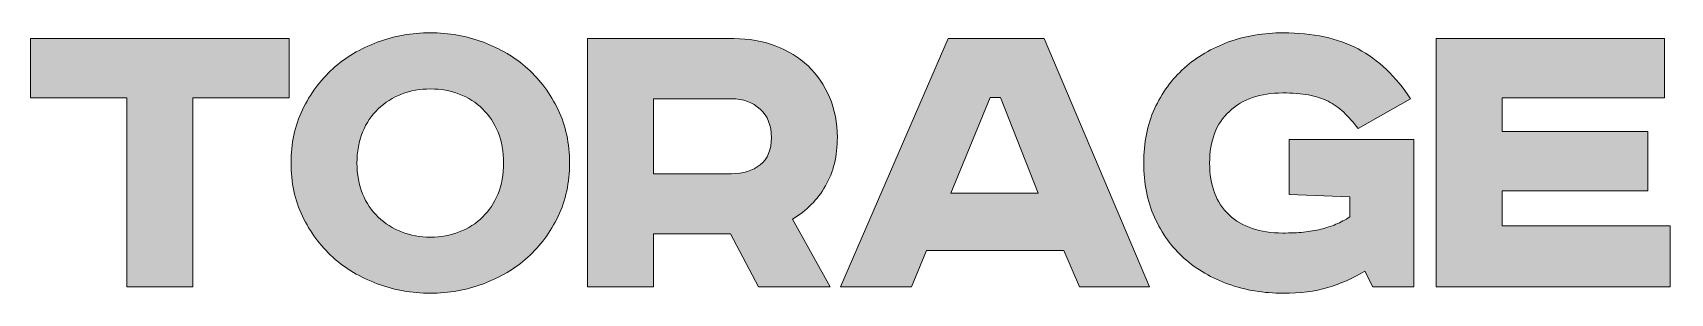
# Model space of a CAD drawing. Extents: x 187 to 1851, y -950 to -98.
# Drawn here: x 1258.8 to 1675, y -558.6 to -492.5 of the extents above; entities that cross this region are included whole.
import ezdxf

# ---------------------------------------------------------------- set-up
doc = ezdxf.new("R2010")
doc.units = 0
doc.header["$MEASUREMENT"] = 0
doc.layers.add('Слой 1', color=7, linetype='Continuous', lineweight=0)

# ---------------------------------------------------------------- blocks, each defined once
blk = doc.blocks.new('Block_29')
at = {"layer": 'Слой 1', "true_color": 0x000000, "transparency": 33554687}
h = blk.add_hatch(color=18, dxfattribs=at)
h.dxf.hatch_style = 2
edge = h.paths.add_edge_path()
edge.add_spline(control_points=[(1323.98, -494), (1323.98, -494), (1323.98, -509.05), (1323.98, -509.05), (1323.98, -509.05), (1299.47, -509.05), (1299.47, -509.05), (1299.47, -509.05), (1299.47, -557.04), (1299.47, -557.04), (1299.47, -557.04), (1282.71, -557.04), (1282.71, -557.04), (1282.71, -557.04), (1282.71, -509.05), (1282.71, -509.05), (1282.71, -509.05), (1258.2, -509.05), (1258.2, -509.05), (1258.2, -509.05), (1258.2, -494), (1258.2, -494), (1258.2, -494), (1323.98, -494), (1323.98, -494)], knot_values=[0, 0, 0, 0, 1, 1, 1, 2, 2, 2, 3, 3, 3, 4, 4, 4, 5, 5, 5, 6, 6, 6, 7, 7, 7, 8, 8, 8, 8], degree=3, periodic=0)
h = blk.add_hatch(color=18, dxfattribs=at)
h.dxf.hatch_style = 2
edge = h.paths.add_edge_path()
edge.add_spline(control_points=[(1341.19, -525.58), (1341.19, -528.47), (1341.66, -531.07), (1342.61, -533.39), (1343.56, -535.71), (1344.89, -537.68), (1346.6, -539.31), (1348.31, -540.95), (1350.29, -542.2), (1352.53, -543.08), (1354.77, -543.95), (1357.22, -544.39), (1359.89, -544.39), (1362.47, -544.39), (1364.9, -543.95), (1367.18, -543.08), (1369.46, -542.2), (1371.44, -540.95), (1373.11, -539.31), (1374.78, -537.68), (1376.09, -535.71), (1377.04, -533.39), (1377.99, -531.07), (1378.47, -528.47), (1378.47, -525.58), (1378.47, -522.69), (1377.99, -520.09), (1377.04, -517.77), (1376.09, -515.45), (1374.78, -513.48), (1373.11, -511.84), (1371.44, -510.21), (1369.46, -508.95), (1367.18, -508.08), (1364.9, -507.21), (1362.47, -506.77), (1359.89, -506.77), (1357.22, -506.77), (1354.77, -507.21), (1352.53, -508.08), (1350.29, -508.95), (1348.31, -510.21), (1346.6, -511.84), (1344.89, -513.48), (1343.56, -515.45), (1342.61, -517.77), (1341.66, -520.09), (1341.19, -522.69), (1341.19, -525.58)], knot_values=[0, 0, 0, 0, 1, 1, 1, 2, 2, 2, 3, 3, 3, 4, 4, 4, 5, 5, 5, 6, 6, 6, 7, 7, 7, 8, 8, 8, 9, 9, 9, 10, 10, 10, 11, 11, 11, 12, 12, 12, 13, 13, 13, 14, 14, 14, 15, 15, 15, 16, 16, 16, 16], degree=3, periodic=0)
edge = h.paths.add_edge_path()
edge.add_spline(control_points=[(1395.23, -525.58), (1395.23, -530.52), (1394.26, -535.02), (1392.32, -539.09), (1390.39, -543.15), (1387.81, -546.63), (1384.58, -549.52), (1381.36, -552.41), (1377.6, -554.65), (1373.32, -556.24), (1369.03, -557.84), (1364.53, -558.64), (1359.83, -558.64), (1355.12, -558.64), (1350.63, -557.84), (1346.34, -556.24), (1342.05, -554.65), (1338.3, -552.41), (1335.07, -549.52), (1331.85, -546.63), (1329.27, -543.15), (1327.33, -539.09), (1325.4, -535.02), (1324.43, -530.52), (1324.43, -525.58), (1324.43, -520.64), (1325.4, -516.14), (1327.33, -512.07), (1329.27, -508), (1331.85, -504.53), (1335.07, -501.64), (1338.3, -498.75), (1342.05, -496.51), (1346.34, -494.91), (1350.63, -493.32), (1355.12, -492.52), (1359.83, -492.52), (1364.53, -492.52), (1369.03, -493.32), (1373.32, -494.91), (1377.6, -496.51), (1381.36, -498.75), (1384.58, -501.64), (1387.81, -504.53), (1390.39, -508), (1392.32, -512.07), (1394.26, -516.14), (1395.23, -520.64), (1395.23, -525.58)], knot_values=[0, 0, 0, 0, 1, 1, 1, 2, 2, 2, 3, 3, 3, 4, 4, 4, 5, 5, 5, 6, 6, 6, 7, 7, 7, 8, 8, 8, 9, 9, 9, 10, 10, 10, 11, 11, 11, 12, 12, 12, 13, 13, 13, 14, 14, 14, 15, 15, 15, 16, 16, 16, 16], degree=3, periodic=0)
h = blk.add_hatch(color=18, dxfattribs=at)
h.dxf.hatch_style = 2
edge = h.paths.add_edge_path()
edge.add_spline(control_points=[(1416.54, -528.31), (1416.54, -528.31), (1436.38, -528.31), (1436.38, -528.31), (1439.34, -528.31), (1441.77, -527.55), (1443.67, -526.03), (1445.57, -524.51), (1446.52, -522.2), (1446.52, -519.08), (1446.52, -516.04), (1445.57, -513.65), (1443.67, -511.9), (1441.77, -510.15), (1439.34, -509.28), (1436.38, -509.28), (1436.38, -509.28), (1416.54, -509.28), (1416.54, -509.28), (1416.54, -509.28), (1416.54, -528.31), (1416.54, -528.31)], knot_values=[0, 0, 0, 0, 1, 1, 1, 2, 2, 2, 3, 3, 3, 4, 4, 4, 5, 5, 5, 6, 6, 6, 7, 7, 7, 7], degree=3, periodic=0)
edge = h.paths.add_edge_path()
edge.add_spline(control_points=[(1436.99, -494), (1440.79, -494), (1444.3, -494.61), (1447.52, -495.82), (1450.75, -497.04), (1453.51, -498.75), (1455.83, -500.95), (1458.14, -503.16), (1459.96, -505.8), (1461.29, -508.88), (1462.62, -511.95), (1463.28, -515.36), (1463.28, -519.08), (1463.28, -523.79), (1462.28, -527.9), (1460.27, -531.39), (1458.26, -534.89), (1455.47, -537.7), (1451.89, -539.83), (1451.89, -539.83), (1461.47, -557.04), (1461.47, -557.04), (1461.47, -557.04), (1443.27, -557.04), (1443.27, -557.04), (1443.27, -557.04), (1436.11, -543.59), (1436.11, -543.59), (1436.11, -543.59), (1416.54, -543.59), (1416.54, -543.59), (1416.54, -543.59), (1416.54, -557.04), (1416.54, -557.04), (1416.54, -557.04), (1399.78, -557.04), (1399.78, -557.04), (1399.78, -557.04), (1399.78, -494), (1399.78, -494), (1399.78, -494), (1436.99, -494), (1436.99, -494)], knot_values=[0, 0, 0, 0, 1, 1, 1, 2, 2, 2, 3, 3, 3, 4, 4, 4, 5, 5, 5, 6, 6, 6, 7, 7, 7, 8, 8, 8, 9, 9, 9, 10, 10, 10, 11, 11, 11, 12, 12, 12, 13, 13, 13, 14, 14, 14, 14], degree=3, periodic=0)
h = blk.add_hatch(color=18, dxfattribs=at)
h.dxf.hatch_style = 2
edge = h.paths.add_edge_path()
edge.add_spline(control_points=[(1492.12, -533.22), (1492.12, -533.22), (1514.35, -533.22), (1514.35, -533.22), (1514.35, -533.22), (1504.78, -508.93), (1504.78, -508.93), (1504.78, -508.93), (1502.16, -508.93), (1502.16, -508.93), (1502.16, -508.93), (1492.12, -533.22), (1492.12, -533.22)], knot_values=[0, 0, 0, 0, 1, 1, 1, 2, 2, 2, 3, 3, 3, 4, 4, 4, 4], degree=3, periodic=0)
edge = h.paths.add_edge_path()
edge.add_spline(control_points=[(1515.83, -494), (1515.83, -494), (1542.62, -557.04), (1542.62, -557.04), (1542.62, -557.04), (1524.84, -557.04), (1524.84, -557.04), (1524.84, -557.04), (1520.85, -547.81), (1520.85, -547.81), (1520.85, -547.81), (1485.97, -547.81), (1485.97, -547.81), (1485.97, -547.81), (1482.09, -557.04), (1482.09, -557.04), (1482.09, -557.04), (1464.08, -557.04), (1464.08, -557.04), (1464.08, -557.04), (1491.44, -494), (1491.44, -494), (1491.44, -494), (1515.83, -494), (1515.83, -494)], knot_values=[0, 0, 0, 0, 1, 1, 1, 2, 2, 2, 3, 3, 3, 4, 4, 4, 5, 5, 5, 6, 6, 6, 7, 7, 7, 8, 8, 8, 8], degree=3, periodic=0)
h = blk.add_hatch(color=18, dxfattribs=at)
h.dxf.hatch_style = 2
edge = h.paths.add_edge_path()
edge.add_spline(control_points=[(1609.77, -519.65), (1609.77, -519.65), (1609.77, -557.04), (1609.77, -557.04), (1609.77, -557.04), (1599.4, -557.04), (1599.4, -557.04), (1599.4, -557.04), (1597.34, -553.05), (1597.34, -553.05), (1594.3, -554.88), (1591.17, -556.26), (1587.94, -557.21), (1584.71, -558.16), (1580.93, -558.64), (1576.6, -558.64), (1571.66, -558.64), (1567.04, -557.88), (1562.74, -556.36), (1558.44, -554.84), (1554.69, -552.65), (1551.47, -549.8), (1548.26, -546.95), (1545.73, -543.48), (1543.9, -539.37), (1542.06, -535.27), (1541.14, -530.67), (1541.14, -525.58), (1541.14, -520.49), (1542.06, -515.91), (1543.9, -511.84), (1545.73, -507.78), (1548.26, -504.32), (1551.47, -501.47), (1554.69, -498.62), (1558.44, -496.41), (1562.74, -494.85), (1567.04, -493.3), (1571.66, -492.52), (1576.6, -492.52), (1584.12, -492.52), (1590.47, -493.89), (1595.63, -496.62), (1600.8, -499.36), (1605.25, -503.58), (1608.97, -509.28), (1608.97, -509.28), (1595.63, -516.8), (1595.63, -516.8), (1594.42, -515.2), (1593.2, -513.84), (1591.99, -512.7), (1590.77, -511.56), (1589.44, -510.63), (1588, -509.9), (1586.55, -509.18), (1584.9, -508.65), (1583.04, -508.31), (1581.17, -507.96), (1578.99, -507.79), (1576.48, -507.79), (1570.78, -507.79), (1566.26, -509.35), (1562.92, -512.47), (1559.57, -515.58), (1557.9, -519.95), (1557.9, -525.58), (1557.9, -531.28), (1559.55, -535.67), (1562.86, -538.74), (1566.17, -541.82), (1570.71, -543.36), (1576.48, -543.36), (1578.46, -543.36), (1580.23, -543.29), (1581.78, -543.13), (1583.34, -542.98), (1584.8, -542.73), (1586.17, -542.39), (1587.54, -542.05), (1588.81, -541.63), (1589.99, -541.14), (1591.17, -540.65), (1592.37, -540.02), (1593.58, -539.26), (1593.58, -539.26), (1593.58, -534.13), (1593.58, -534.13), (1593.58, -534.13), (1578.08, -533.56), (1578.08, -533.56), (1578.08, -533.56), (1578.08, -519.65), (1578.08, -519.65), (1578.08, -519.65), (1609.77, -519.65), (1609.77, -519.65)], knot_values=[0, 0, 0, 0, 1, 1, 1, 2, 2, 2, 3, 3, 3, 4, 4, 4, 5, 5, 5, 6, 6, 6, 7, 7, 7, 8, 8, 8, 9, 9, 9, 10, 10, 10, 11, 11, 11, 12, 12, 12, 13, 13, 13, 14, 14, 14, 15, 15, 15, 16, 16, 16, 17, 17, 17, 18, 18, 18, 19, 19, 19, 20, 20, 20, 21, 21, 21, 22, 22, 22, 23, 23, 23, 24, 24, 24, 25, 25, 25, 26, 26, 26, 27, 27, 27, 28, 28, 28, 29, 29, 29, 30, 30, 30, 31, 31, 31, 32, 32, 32, 32], degree=3, periodic=0)
h = blk.add_hatch(color=18, dxfattribs=at)
h.dxf.hatch_style = 2
edge = h.paths.add_edge_path()
edge.add_spline(control_points=[(1673.5, -494), (1673.5, -494), (1673.5, -509.05), (1673.5, -509.05), (1673.5, -509.05), (1632.23, -509.05), (1632.23, -509.05), (1632.23, -509.05), (1632.23, -517.6), (1632.23, -517.6), (1632.23, -517.6), (1669.28, -517.6), (1669.28, -517.6), (1669.28, -517.6), (1669.28, -532.65), (1669.28, -532.65), (1669.28, -532.65), (1632.23, -532.65), (1632.23, -532.65), (1632.23, -532.65), (1632.23, -541.54), (1632.23, -541.54), (1632.23, -541.54), (1674.98, -541.54), (1674.98, -541.54), (1674.98, -541.54), (1674.98, -557.04), (1674.98, -557.04), (1674.98, -557.04), (1615.47, -557.04), (1615.47, -557.04), (1615.47, -557.04), (1615.47, -494), (1615.47, -494), (1615.47, -494), (1673.5, -494), (1673.5, -494)], knot_values=[0, 0, 0, 0, 1, 1, 1, 2, 2, 2, 3, 3, 3, 4, 4, 4, 5, 5, 5, 6, 6, 6, 7, 7, 7, 8, 8, 8, 9, 9, 9, 10, 10, 10, 11, 11, 11, 12, 12, 12, 12], degree=3, periodic=0)
at = {"layer": 'Слой 1'}
for points, knots in [([(1323.98, -494), (1323.98, -494), (1323.98, -509.05), (1323.98, -509.05), (1323.98, -509.05), (1299.47, -509.05), (1299.47, -509.05), (1299.47, -509.05), (1299.47, -557.04), (1299.47, -557.04), (1299.47, -557.04), (1282.71, -557.04), (1282.71, -557.04), (1282.71, -557.04), (1282.71, -509.05), (1282.71, -509.05), (1282.71, -509.05), (1258.2, -509.05), (1258.2, -509.05), (1258.2, -509.05), (1258.2, -494), (1258.2, -494), (1258.2, -494), (1323.98, -494), (1323.98, -494)], [0, 0, 0, 0, 1, 1, 1, 2, 2, 2, 3, 3, 3, 4, 4, 4, 5, 5, 5, 6, 6, 6, 7, 7, 7, 8, 8, 8, 8]), ([(1395.23, -525.58), (1395.23, -530.52), (1394.26, -535.02), (1392.32, -539.09), (1390.39, -543.15), (1387.81, -546.63), (1384.58, -549.52), (1381.36, -552.41), (1377.6, -554.65), (1373.32, -556.24), (1369.03, -557.84), (1364.53, -558.64), (1359.83, -558.64), (1355.12, -558.64), (1350.63, -557.84), (1346.34, -556.24), (1342.05, -554.65), (1338.3, -552.41), (1335.07, -549.52), (1331.85, -546.63), (1329.27, -543.15), (1327.33, -539.09), (1325.4, -535.02), (1324.43, -530.52), (1324.43, -525.58), (1324.43, -520.64), (1325.4, -516.14), (1327.33, -512.07), (1329.27, -508), (1331.85, -504.53), (1335.07, -501.64), (1338.3, -498.75), (1342.05, -496.51), (1346.34, -494.91), (1350.63, -493.32), (1355.12, -492.52), (1359.83, -492.52), (1364.53, -492.52), (1369.03, -493.32), (1373.32, -494.91), (1377.6, -496.51), (1381.36, -498.75), (1384.58, -501.64), (1387.81, -504.53), (1390.39, -508), (1392.32, -512.07), (1394.26, -516.14), (1395.23, -520.64), (1395.23, -525.58)], [0, 0, 0, 0, 1, 1, 1, 2, 2, 2, 3, 3, 3, 4, 4, 4, 5, 5, 5, 6, 6, 6, 7, 7, 7, 8, 8, 8, 9, 9, 9, 10, 10, 10, 11, 11, 11, 12, 12, 12, 13, 13, 13, 14, 14, 14, 15, 15, 15, 16, 16, 16, 16]), ([(1436.99, -494), (1440.79, -494), (1444.3, -494.61), (1447.52, -495.82), (1450.75, -497.04), (1453.51, -498.75), (1455.83, -500.95), (1458.14, -503.16), (1459.96, -505.8), (1461.29, -508.88), (1462.62, -511.95), (1463.28, -515.36), (1463.28, -519.08), (1463.28, -523.79), (1462.28, -527.9), (1460.27, -531.39), (1458.26, -534.89), (1455.47, -537.7), (1451.89, -539.83), (1451.89, -539.83), (1461.47, -557.04), (1461.47, -557.04), (1461.47, -557.04), (1443.27, -557.04), (1443.27, -557.04), (1443.27, -557.04), (1436.11, -543.59), (1436.11, -543.59), (1436.11, -543.59), (1416.54, -543.59), (1416.54, -543.59), (1416.54, -543.59), (1416.54, -557.04), (1416.54, -557.04), (1416.54, -557.04), (1399.78, -557.04), (1399.78, -557.04), (1399.78, -557.04), (1399.78, -494), (1399.78, -494), (1399.78, -494), (1436.99, -494), (1436.99, -494)], [0, 0, 0, 0, 1, 1, 1, 2, 2, 2, 3, 3, 3, 4, 4, 4, 5, 5, 5, 6, 6, 6, 7, 7, 7, 8, 8, 8, 9, 9, 9, 10, 10, 10, 11, 11, 11, 12, 12, 12, 13, 13, 13, 14, 14, 14, 14]), ([(1515.83, -494), (1515.83, -494), (1542.62, -557.04), (1542.62, -557.04), (1542.62, -557.04), (1524.84, -557.04), (1524.84, -557.04), (1524.84, -557.04), (1520.85, -547.81), (1520.85, -547.81), (1520.85, -547.81), (1485.97, -547.81), (1485.97, -547.81), (1485.97, -547.81), (1482.09, -557.04), (1482.09, -557.04), (1482.09, -557.04), (1464.08, -557.04), (1464.08, -557.04), (1464.08, -557.04), (1491.44, -494), (1491.44, -494), (1491.44, -494), (1515.83, -494), (1515.83, -494)], [0, 0, 0, 0, 1, 1, 1, 2, 2, 2, 3, 3, 3, 4, 4, 4, 5, 5, 5, 6, 6, 6, 7, 7, 7, 8, 8, 8, 8]), ([(1609.77, -519.65), (1609.77, -519.65), (1609.77, -557.04), (1609.77, -557.04), (1609.77, -557.04), (1599.4, -557.04), (1599.4, -557.04), (1599.4, -557.04), (1597.34, -553.05), (1597.34, -553.05), (1594.3, -554.88), (1591.17, -556.26), (1587.94, -557.21), (1584.71, -558.16), (1580.93, -558.64), (1576.6, -558.64), (1571.66, -558.64), (1567.04, -557.88), (1562.74, -556.36), (1558.44, -554.84), (1554.69, -552.65), (1551.47, -549.8), (1548.26, -546.95), (1545.73, -543.48), (1543.9, -539.37), (1542.06, -535.27), (1541.14, -530.67), (1541.14, -525.58), (1541.14, -520.49), (1542.06, -515.91), (1543.9, -511.84), (1545.73, -507.78), (1548.26, -504.32), (1551.47, -501.47), (1554.69, -498.62), (1558.44, -496.41), (1562.74, -494.85), (1567.04, -493.3), (1571.66, -492.52), (1576.6, -492.52), (1584.12, -492.52), (1590.47, -493.89), (1595.63, -496.62), (1600.8, -499.36), (1605.25, -503.58), (1608.97, -509.28), (1608.97, -509.28), (1595.63, -516.8), (1595.63, -516.8), (1594.42, -515.2), (1593.2, -513.84), (1591.99, -512.7), (1590.77, -511.56), (1589.44, -510.63), (1588, -509.9), (1586.55, -509.18), (1584.9, -508.65), (1583.04, -508.31), (1581.17, -507.96), (1578.99, -507.79), (1576.48, -507.79), (1570.78, -507.79), (1566.26, -509.35), (1562.92, -512.47), (1559.57, -515.58), (1557.9, -519.95), (1557.9, -525.58), (1557.9, -531.28), (1559.55, -535.67), (1562.86, -538.74), (1566.17, -541.82), (1570.71, -543.36), (1576.48, -543.36), (1578.46, -543.36), (1580.23, -543.29), (1581.78, -543.13), (1583.34, -542.98), (1584.8, -542.73), (1586.17, -542.39), (1587.54, -542.05), (1588.81, -541.63), (1589.99, -541.14), (1591.17, -540.65), (1592.37, -540.02), (1593.58, -539.26), (1593.58, -539.26), (1593.58, -534.13), (1593.58, -534.13), (1593.58, -534.13), (1578.08, -533.56), (1578.08, -533.56), (1578.08, -533.56), (1578.08, -519.65), (1578.08, -519.65), (1578.08, -519.65), (1609.77, -519.65), (1609.77, -519.65)], [0, 0, 0, 0, 1, 1, 1, 2, 2, 2, 3, 3, 3, 4, 4, 4, 5, 5, 5, 6, 6, 6, 7, 7, 7, 8, 8, 8, 9, 9, 9, 10, 10, 10, 11, 11, 11, 12, 12, 12, 13, 13, 13, 14, 14, 14, 15, 15, 15, 16, 16, 16, 17, 17, 17, 18, 18, 18, 19, 19, 19, 20, 20, 20, 21, 21, 21, 22, 22, 22, 23, 23, 23, 24, 24, 24, 25, 25, 25, 26, 26, 26, 27, 27, 27, 28, 28, 28, 29, 29, 29, 30, 30, 30, 31, 31, 31, 32, 32, 32, 32]), ([(1673.5, -494), (1673.5, -494), (1673.5, -509.05), (1673.5, -509.05), (1673.5, -509.05), (1632.23, -509.05), (1632.23, -509.05), (1632.23, -509.05), (1632.23, -517.6), (1632.23, -517.6), (1632.23, -517.6), (1669.28, -517.6), (1669.28, -517.6), (1669.28, -517.6), (1669.28, -532.65), (1669.28, -532.65), (1669.28, -532.65), (1632.23, -532.65), (1632.23, -532.65), (1632.23, -532.65), (1632.23, -541.54), (1632.23, -541.54), (1632.23, -541.54), (1674.98, -541.54), (1674.98, -541.54), (1674.98, -541.54), (1674.98, -557.04), (1674.98, -557.04), (1674.98, -557.04), (1615.47, -557.04), (1615.47, -557.04), (1615.47, -557.04), (1615.47, -494), (1615.47, -494), (1615.47, -494), (1673.5, -494), (1673.5, -494)], [0, 0, 0, 0, 1, 1, 1, 2, 2, 2, 3, 3, 3, 4, 4, 4, 5, 5, 5, 6, 6, 6, 7, 7, 7, 8, 8, 8, 9, 9, 9, 10, 10, 10, 11, 11, 11, 12, 12, 12, 12]), ([(1341.19, -525.58), (1341.19, -528.47), (1341.66, -531.07), (1342.61, -533.39), (1343.56, -535.71), (1344.89, -537.68), (1346.6, -539.31), (1348.31, -540.95), (1350.29, -542.2), (1352.53, -543.08), (1354.77, -543.95), (1357.22, -544.39), (1359.89, -544.39), (1362.47, -544.39), (1364.9, -543.95), (1367.18, -543.08), (1369.46, -542.2), (1371.44, -540.95), (1373.11, -539.31), (1374.78, -537.68), (1376.09, -535.71), (1377.04, -533.39), (1377.99, -531.07), (1378.47, -528.47), (1378.47, -525.58), (1378.47, -522.69), (1377.99, -520.09), (1377.04, -517.77), (1376.09, -515.45), (1374.78, -513.48), (1373.11, -511.84), (1371.44, -510.21), (1369.46, -508.95), (1367.18, -508.08), (1364.9, -507.21), (1362.47, -506.77), (1359.89, -506.77), (1357.22, -506.77), (1354.77, -507.21), (1352.53, -508.08), (1350.29, -508.95), (1348.31, -510.21), (1346.6, -511.84), (1344.89, -513.48), (1343.56, -515.45), (1342.61, -517.77), (1341.66, -520.09), (1341.19, -522.69), (1341.19, -525.58)], [0, 0, 0, 0, 1, 1, 1, 2, 2, 2, 3, 3, 3, 4, 4, 4, 5, 5, 5, 6, 6, 6, 7, 7, 7, 8, 8, 8, 9, 9, 9, 10, 10, 10, 11, 11, 11, 12, 12, 12, 13, 13, 13, 14, 14, 14, 15, 15, 15, 16, 16, 16, 16]), ([(1416.54, -528.31), (1416.54, -528.31), (1436.38, -528.31), (1436.38, -528.31), (1439.34, -528.31), (1441.77, -527.55), (1443.67, -526.03), (1445.57, -524.51), (1446.52, -522.2), (1446.52, -519.08), (1446.52, -516.04), (1445.57, -513.65), (1443.67, -511.9), (1441.77, -510.15), (1439.34, -509.28), (1436.38, -509.28), (1436.38, -509.28), (1416.54, -509.28), (1416.54, -509.28), (1416.54, -509.28), (1416.54, -528.31), (1416.54, -528.31)], [0, 0, 0, 0, 1, 1, 1, 2, 2, 2, 3, 3, 3, 4, 4, 4, 5, 5, 5, 6, 6, 6, 7, 7, 7, 7]), ([(1492.12, -533.22), (1492.12, -533.22), (1514.35, -533.22), (1514.35, -533.22), (1514.35, -533.22), (1504.78, -508.93), (1504.78, -508.93), (1504.78, -508.93), (1502.16, -508.93), (1502.16, -508.93), (1502.16, -508.93), (1492.12, -533.22), (1492.12, -533.22)], [0, 0, 0, 0, 1, 1, 1, 2, 2, 2, 3, 3, 3, 4, 4, 4, 4])]:
    blk.add_open_spline(points, degree=3, knots=knots, dxfattribs=at)
blk = doc.blocks.new('Block_28')
at = {"layer": 'Слой 1'}
blk.add_blockref('Block_29', (0, 0), dxfattribs=at)
blk = doc.blocks.new('Block_24')
at = {"layer": 'Слой 1'}
blk.add_blockref('Block_28', (0, 0), dxfattribs=at)

msp = doc.modelspace()

# ---------------------------------------------------------------- block references
at = {"layer": 'Слой 1'}
msp.add_blockref('Block_24', (0, 0), dxfattribs=at)

doc.saveas('drawing.dxf')
